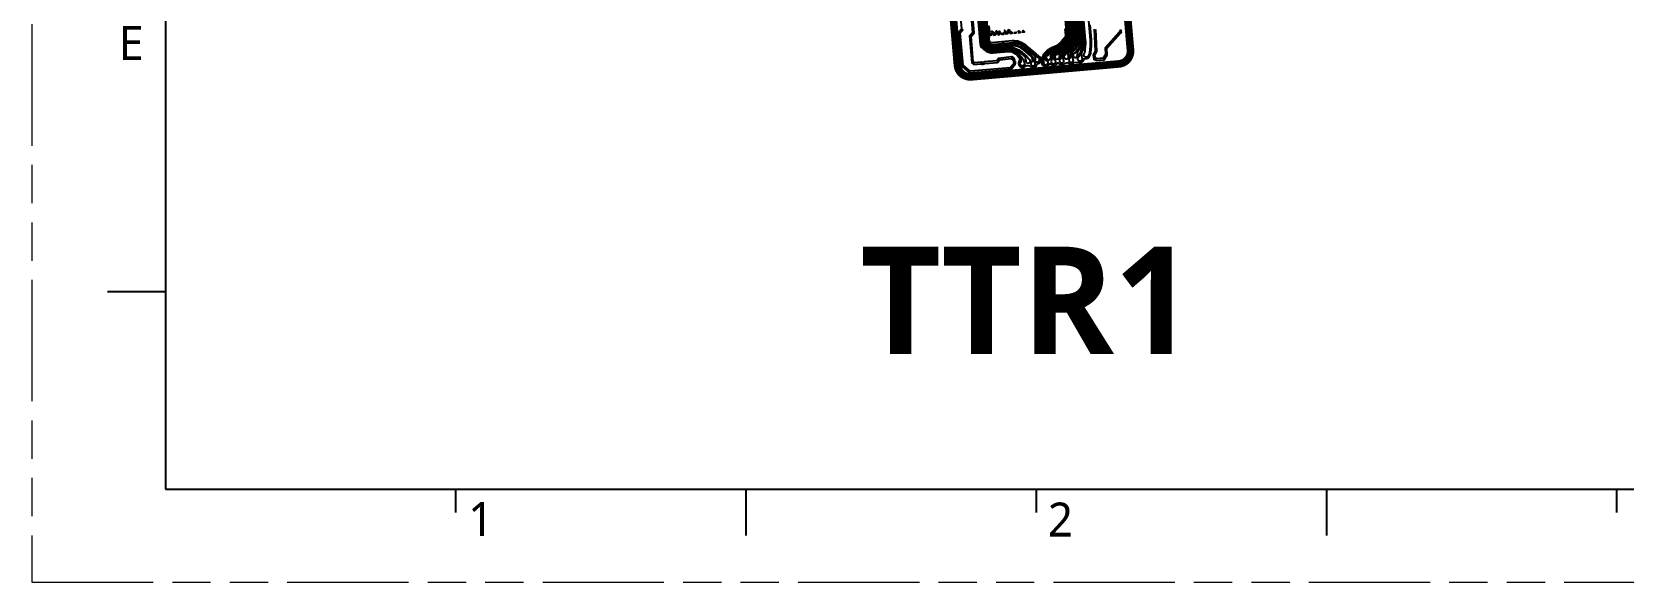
# Model space of a CAD drawing. Extents: x 592 to 965, y 89 to 353.
# Drawn here: x 592 to 716.6, y 89 to 132 of the extents above; entities that cross this region are included whole.
import ezdxf

# ---------------------------------------------------------------- set-up
doc = ezdxf.new("R2010")
doc.units = 0
doc.linetypes.add('PHANTOM', pattern=[29.5, 9.5, -1.5, 3, -1.5, 3, -1.5, 9.5])
doc.layers.get('0').update_dxf_attribs({"color": 9})
doc.layers.add('0PAPERF', color=2, linetype='PHANTOM', lineweight=5, plot=False)
for name, color, linetype in [('bak_bak_ttr1-bcq8120', 8, 'Continuous'), ('bak_outline', 7, 'Continuous'), ('biaozhu1', 4, 'Continuous'), ('g_area', 1, 'Continuous'), ('quyukuang', 5, 'Continuous'), ('鵬鼎', 5, 'Continuous')]:
    doc.layers.add(name, color=color, linetype=linetype)
doc.layers.add('DIM', color=3, linetype='Continuous', lineweight=5)
doc.styles.get("Standard").update_dxf_attribs({"font": 'txt.shx'})

msp = doc.modelspace()

# ---------------------------------------------------------------- linework, layer by layer
for p, q in [((602.47, 338.98), (602.47, 96.23)), ((602.47, 117.55), (602.47, 111.9)), ((602.47, 111.69), (597.93, 111.69)), ((602.47, 111.9), (602.47, 106.25)), ((602.47, 107.54), (602.47, 101.89)), ((602.47, 101.89), (602.47, 96.23)), ((602.47, 96.23), (953.4, 96.23)), ((625.2, 96.23), (625.2, 94.42)), ((647.93, 96.23), (647.93, 92.6)), ((670.66, 96.23), (670.66, 94.42)), ((693.39, 96.23), (693.39, 92.6)), ((716.11, 96.23), (716.11, 94.42))]:
    msp.add_line(p, q)
at = {"layer": '0PAPERF'}
for p, q in [((592.02, 352.62), (592.02, 88.96)), ((592.02, 88.96), (964.86, 88.96))]:
    msp.add_line(p, q, dxfattribs=at)
at = {"layer": 'bak_bak_ttr1-bcq8120'}
for p, q in [((667.83, 132.1), (667.77, 132.03)), ((667.77, 132.03), (667.87, 131.95)), ((665.45, 128.82), (665.45, 128.82))]:
    msp.add_line(p, q, dxfattribs=at)
for points in [[(672.95, 130.25), (673.05, 130.35), (673.66, 131.08, 0.198766), (673.85, 131.66), (673.28, 138.2, 0.197561), (673.14, 138.46), (673.03, 138.56, -0.198985), (672.92, 138.76), (672.11, 148.04, -0.035371), (672.09, 149.08), (672.1, 149.18, -0.099164), (672.8, 151.55, 0.10071), (675.72, 161.41), (676.2, 166.89, 0.151029), (672.98, 181.79, -0.014202), (672.81, 182.11, -0.026806), (672.81, 182.11, -0.016277), (672.4, 183.19, -0.021433), (672.4, 183.2, -0.018314), (672.4, 183.2), (672.37, 183.29, -0.003328), (672.35, 183.37, -0.071669), (672.08, 185.31, -0.010882), (672.08, 185.31)], [(673.66, 130.36, 0.134951), (673.77, 130.45, -0.010365), (673.78, 130.47), (673.93, 130.65, 0.117095), (674.09, 130.99, 0.092369), (674.16, 131.67), (673.57, 138.42, 0.202571), (673.48, 138.58), (673.36, 138.67, -0.199679), (673.24, 138.91), (672.41, 148.35, -0.043095), (672.42, 149.11, -0.099118), (673.09, 151.39, 0.100705), (676.05, 161.39), (676.53, 166.86, 0.151028), (673.27, 181.95, -0.064524), (672.69, 183.4, -0.009781), (672.63, 183.63, -0.062544), (672.39, 185.06, -0.010738), (672.39, 185.34, -0.008233), (672.39, 185.35)], [(663.43, 149.23, 0.028859), (663.48, 147.53), (663.48, 147.53), (663.48, 147.51, -0.098877), (663.49, 147.51), (663.59, 146.22), (663.59, 146.22, -0.093049), (663.59, 146.21), (663.63, 145.78), (663.63, 145.78), (664.81, 132.27, -0.203714), (664.81, 132.26), (664.58, 132), (664.82, 129.36), (664.86, 129.32, -0.060914), (664.87, 129.32), (664.87, 129.31), (665.45, 128.82)], [(664.73, 148.75), (666.28, 131.05, 0.212059), (666.45, 130.75), (666.6, 130.62, 0.198907), (667.31, 130.4), (668.47, 130.5, -0.203196), (669.05, 130.31, -0.069722), (669.06, 130.31, -0.043755), (669.06, 130.3), (669.19, 130.2), (669.33, 130.02, -0.127447), (669.34, 130.02), (669.36, 129.91, -0.08651), (669.36, 129.91), (669.35, 129.84, -0.254942), (669.31, 129.68, 0.188004), (669.3, 129.46, -0.196636), (669.37, 129.34, 0.176217), (669.55, 129.25)], [(669.73, 129.65, -2.324309), (669.48, 129.69), (669.51, 129.96, 0.053311), (669.46, 130.03), (669.26, 130.27), (669.11, 130.4, 0.198058), (668.46, 130.6), (667.3, 130.5, -0.198901), (666.66, 130.7), (666.5, 130.84, -0.198924), (666.38, 131.06), (664.83, 148.79)], [(664.91, 148.73), (666.46, 131.07, 0.198924), (666.55, 130.9), (666.71, 130.76, 0.198895), (667.29, 130.58), (668.46, 130.68, -0.199634), (669.16, 130.45), (669.32, 130.32), (669.52, 130.08, -0.093518), (669.61, 129.91), (669.73, 129.65)], [(669.85, 129.81), (669.83, 130.08), (669.35, 130.48, 0.19889), (668.45, 130.76), (667.25, 130.66, -0.200363), (666.8, 130.8), (666.65, 130.93, -0.198806), (666.53, 131.16), (664.99, 148.78, -0.019304), (664.99, 148.79, -0.013129), (664.99, 148.93)], [(665.07, 148.66), (666.6, 131.17, 0.198848), (666.7, 130.99), (666.85, 130.86, 0.197866), (667.24, 130.74), (668.45, 130.84, -0.1989), (669.4, 130.54), (669.94, 130.09), (670.1, 129.92)], [(670.32, 129.68, 0.293484), (670.39, 129.86, 0.17502), (670.19, 130.19), (669.68, 130.62, 0.198643), (668.68, 130.94), (667.24, 130.81, -0.138826), (666.96, 130.88, -0.037956), (666.89, 130.92, -0.020684), (666.89, 130.92), (666.75, 131.04, -0.198537), (666.68, 131.19), (665.15, 148.68, -0.026648), (665.14, 148.93)], [(665.23, 148.69), (666.76, 131.19, 0.199826), (666.81, 131.1), (666.94, 130.98, 0.040185), (667, 130.94, 0.137091), (667.24, 130.89), (668.67, 131.01, -0.199233), (669.73, 130.68), (670.24, 130.25, -0.204546), (670.47, 129.79, 0.205814), (670.53, 129.67)], [(670.6, 129.93), (670.61, 130.07), (670.58, 130.13, 0.043847), (670.53, 130.18), (669.74, 130.85, 0.198775), (668.86, 131.12), (667.18, 130.98, -0.20211), (666.99, 131.04), (666.91, 131.11, -0.198938), (666.84, 131.24), (665.32, 148.69, -0.034151), (665.31, 148.86)], [(665.39, 148.69), (666.92, 131.25, 0.199042), (666.96, 131.16), (667.04, 131.1, 0.19587), (667.18, 131.05), (668.85, 131.2, -0.198788), (669.79, 130.91), (670.58, 130.24, -0.045934), (670.64, 130.18, -0.075032), (670.65, 130.17), (670.68, 130.11), (670.76, 130.07, -0.119178), (670.76, 130.07), (670.8, 130.02)], [(671.57, 130.2, 0.182927), (671.67, 130.28, -0.086977), (671.8, 130.43, -0.043695), (671.8, 130.44, -0.027153), (671.81, 130.44, -0.066628), (672.11, 130.6), (672.28, 130.66, 0.112576), (672.37, 130.71), (672.78, 131.05, 0.043546), (672.83, 131.1), (673.13, 131.45, 0.196275), (673.22, 131.76), (672.69, 137.95, 0.199474), (672.59, 138.12), (672.43, 138.26, -0.199632), (672.3, 138.52), (671.4, 148.75, -0.039841), (671.4, 148.83)], [(671.87, 129.8), (671.91, 129.9, 0.060093), (671.91, 129.94), (671.93, 130.12, -0.197458), (672.05, 130.35), (672.08, 130.37, -0.098457), (672.24, 130.46), (672.36, 130.5, 0.098252), (672.41, 130.53), (672.86, 130.91, 0.042984), (672.91, 130.96), (673.29, 131.41, 0.198544), (673.38, 131.7), (672.84, 137.99, 0.199221), (672.72, 138.22), (672.54, 138.37, -0.196866), (672.45, 138.54), (671.56, 148.66, -0.028842), (671.56, 148.75)], [(672.28, 130.25), (672.43, 130.3), (672.89, 130.69), (673.42, 131.32, 0.200055), (673.54, 131.7), (672.98, 138.1, 0.198719), (672.88, 138.28), (672.77, 138.38, -0.200141), (672.59, 138.71), (671.74, 148.53, -0.055657), (671.76, 149.23)], [(672.56, 129.93, 0.233162), (672.64, 130.06, -0.197394), (672.85, 130.46), (673.14, 130.7), (673.55, 131.19, 0.199205), (673.69, 131.65), (673.12, 138.19, 0.203781), (673.04, 138.34), (672.88, 138.48, -0.198924), (672.78, 138.68), (671.91, 148.62)], [(676.85, 141.9), (677.84, 130.58, -0.423028), (677.08, 129.72), (665.5, 128.71, -0.38382), (664.71, 129.41), (663.11, 147.62, -0.143975)], [(664.41, 146.53), (665.68, 132, -0.203059), (665.67, 131.99), (665.44, 131.71), (665.62, 129.61), (665.78, 129.48), (665.78, 129.48), (666.33, 129.53, -0.151497), (666.34, 129.53, -0.085364), (666.35, 129.53, 0.25926), (666.64, 129.56, -0.135401), (666.65, 129.56), (667.65, 129.64), (667.79, 129.82, -0.198114), (667.79, 129.83), (668.72, 129.94, -0.132415), (668.73, 129.94, -0.088711), (668.74, 129.93), (668.82, 129.9, -0.1559), (668.82, 129.9), (668.87, 129.82, -0.190318), (668.89, 129.69, 0.036836), (668.91, 129.65, -0.111123), (668.91, 129.64), (668.92, 129.58, -0.311763), (668.91, 129.56), (668.64, 129.23, -0.200646), (668.63, 129.22), (665.51, 128.95, -0.202603), (665.5, 128.95), (664.94, 129.42, -0.201685), (664.94, 129.43), (664.72, 131.95, -0.201848), (664.72, 131.96), (664.94, 132.23)], [(665.45, 128.82), (665.46, 128.82), (668.7, 129.1), (669.03, 129.5), (669.03, 129.5), (669.05, 129.55), (669.05, 129.55), (669.04, 129.68, -0.029979), (669.04, 129.69), (669.03, 129.71, -0.083368), (669.03, 129.71, -0.189232), (669, 129.84, 0.00371), (669, 129.84, -0.149441), (669, 129.85), (669, 129.85), (668.91, 130), (668.9, 130), (668.75, 130.07), (668.74, 130.07), (667.72, 129.94), (667.58, 129.77, -0.207157), (667.57, 129.77), (666.6, 129.68, -0.366772), (666.37, 129.66), (665.83, 129.61, -0.200728), (665.82, 129.62), (665.75, 129.67, -0.206354), (665.74, 129.68), (665.57, 131.67, -0.202966), (665.57, 131.67), (665.81, 131.95), (664.55, 146.38, -0.095055)], [(673.27, 129.95, 0.171453), (673.34, 130.12), (673.37, 130.42, -0.19895), (673.42, 130.51), (673.57, 130.64, 0.244556), (674, 131.68), (673.42, 138.35, 0.202802)], [(673.49, 138.36), (674.08, 131.68, -0.24441), (673.62, 130.58), (673.47, 130.45, 0.196971), (673.45, 130.41), (673.43, 130.18, 0.230594), (673.51, 129.96)], [(673.67, 138.43), (674.26, 131.68, -0.092115), (674.19, 130.97, -0.115444), (674.01, 130.59), (673.94, 130.51, 0.170217), (673.88, 130.34), (673.9, 130.25)], [(673.98, 130.05, 0.057038), (674.02, 130.1), (674.07, 130.21, 0.015738), (674.07, 130.23, -0.109248), (674.2, 130.58, 0.073755), (674.29, 130.78, 0.046649), (674.3, 130.88), (674.35, 131.41, 0.043707), (674.35, 131.5), (673.74, 138.45, 0.199156)], [(673.84, 138.46), (674.45, 131.51, -0.043701), (674.45, 131.4), (674.4, 130.86, -0.044562), (674.39, 130.76, -0.073791), (674.28, 130.52, 0.089827), (674.18, 130.27), (674.24, 130.02, -0.201407), (674.24, 130.01, -2.193443), (673.98, 130.05)], [(674.69, 130.1, -1), (674.46, 130.38, 0.193378), (674.49, 130.44), (674.54, 130.97, 0.044173), (674.54, 131.39), (673.9, 138.73)], [(674.25, 138.84), (674.89, 131.41, -0.043151), (674.89, 130.94), (674.85, 130.41, -0.19892), (674.69, 130.1)], [(671.25, 129.72, 0.173185), (671.27, 129.83, -0.069401), (671.26, 129.97), (671.27, 130.07, -0.197684), (671.41, 130.32), (671.6, 130.49, -0.098219), (672.11, 130.77), (672.22, 130.8, 0.09802), (672.29, 130.84), (672.69, 131.18), (673.01, 131.56, 0.199987), (673.07, 131.75), (672.54, 137.9, 0.201172)], [(672.61, 137.91), (673.15, 131.75, -0.197692), (673.07, 131.51), (672.75, 131.12), (672.34, 130.78, -0.098492), (672.24, 130.73), (672.13, 130.69, 0.098521), (671.65, 130.43), (671.46, 130.27, 0.199898), (671.35, 130.06), (671.34, 130, -0.095948), (671.34, 129.99, 0.373517), (671.47, 129.8, -0.849706), (671.41, 129.45)], [(672.76, 137.95), (673.3, 131.76, -0.1954), (673.19, 131.41), (672.89, 131.05, -0.042998), (672.83, 130.99), (672.42, 130.65, -0.110473), (672.3, 130.59), (672.13, 130.53, 0.066017), (671.85, 130.38, -0.027557), (671.85, 130.38, -0.011851), (671.85, 130.37, 0.039123), (671.79, 130.32), (671.79, 130.26), (671.79, 130.26), (671.79, 130.1)], [(672.91, 138), (673.46, 131.71, -0.198685), (673.35, 131.36), (672.97, 130.91, -0.043334), (672.91, 130.85), (672.46, 130.47, -0.099024), (672.38, 130.42), (672.27, 130.39, 0.098948), (672.12, 130.31), (672.1, 130.29, 0.200171), (672.01, 130.11), (672, 130.05, 0.134478), (672.02, 129.96), (672.02, 129.94, 0.161992), (672.1, 129.86)], [(673.06, 138.1), (673.61, 131.71, -0.197471), (673.48, 131.27), (672.94, 130.63), (672.54, 130.3, 0.291153), (672.48, 130.12)], [(673.2, 138.19), (673.77, 131.66, -0.198293), (673.61, 131.14), (673.19, 130.64), (672.9, 130.4, 0.197356), (672.72, 130.05, 0.070532), (672.72, 130.01), (672.77, 129.92, 0.014051), (672.78, 129.91)], [(673.35, 138.21), (673.92, 131.67, -0.198631), (673.72, 131.03), (673.19, 130.4, 0.244793), (673.16, 130.24), (673.18, 130.18)], [(669.55, 129.25), (669.55, 129.25, 0.299565), (669.85, 129.4, -0.298278), (669.87, 129.41), (670.15, 129.38, -0.209407), (670.16, 129.38), (670.2, 129.32, 0.605676), (670.72, 129.48), (670.73, 129.51, -0.259529), (670.74, 129.52), (670.83, 129.55, 0.669915), (670.91, 130.11), (670.6, 130.36), (669.85, 130.98, 0.198809), (668.79, 131.32), (667.13, 131.17, -0.176366), (667.08, 131.2), (667.04, 131.23, -0.081997), (667.04, 131.23), (667.02, 131.27, -0.120445), (667.02, 131.27), (666.99, 131.56, -0.078845), (666.99, 131.57), (667.02, 131.67), (667.04, 131.72, -0.187665), (667.06, 131.74, -0.145377), (667.05, 131.76), (666.99, 132.5, -0.110886)], [(667.87, 131.95, -0.169948), (667.83, 132.06, -0.052646), (667.83, 132.1)], [(672.92, 132.27), (672.97, 131.74, -0.197086), (672.94, 131.62), (672.62, 131.25), (672.26, 130.95, -0.101776), (672.25, 130.94), (672.19, 130.92), (672.19, 130.92), (672.16, 130.89, -0.127808), (672.15, 130.89), (672.08, 130.86, 0.101099), (671.53, 130.56), (671.34, 130.4, 0.173359), (671.18, 130.12, -0.132475), (671.17, 130.11), (671.17, 130.11), (671.15, 129.79, -0.167224), (671.14, 129.78, 1.091123), (671.7, 129.53, -0.254256), (671.71, 129.53), (671.75, 129.55, -0.418479), (671.77, 129.54, -0.036207), (671.77, 129.53, 0.57378), (672.3, 129.57, -0.532846), (672.42, 129.58, 0.474877), (672.9, 129.59, -0.208697), (672.91, 129.59), (673.17, 129.62, -0.23387), (673.18, 129.61, 0.455196), (673.64, 129.64, -0.220472), (673.65, 129.64), (673.93, 129.66, -0.21512), (673.94, 129.65, -0.085833), (673.95, 129.65, 0.564576), (674.4, 129.91, -0.379309), (674.41, 129.93), (674.5, 129.94, -0.161291), (674.52, 129.94, -0.047859), (674.52, 129.94, 0.386721), (674.87, 130.16, 0.117065), (674.95, 130.4), (675, 130.93, 0.043576), (675, 131.43), (674.9, 132.57, -0.262439)], [(675.2, 132.25), (675.28, 130.55, -0.118032), (675.28, 130.54), (675.13, 130.2), (675.13, 130.19), (675.19, 129.88, -0.122069), (675.2, 129.88), (675.33, 129.83, -0.214453), (675.33, 129.83), (675.36, 129.8), (675.99, 129.85), (676.23, 130.23), (676.23, 130.24), (676.2, 130.73, -0.201646), (676.21, 130.73), (677.28, 131.92, -0.310836), (677.41, 132.07)], [(677.34, 132.18, 0.230781), (677.16, 131.98, -0.119287), (677.15, 131.98), (676.07, 130.78), (676.07, 130.78), (676.1, 130.27, -0.158761), (676.1, 130.27), (675.92, 129.98, -0.235792), (675.91, 129.97), (675.43, 129.93, -0.081848), (675.43, 129.93, -0.09181), (675.42, 129.94), (675.3, 129.97, -0.27032), (675.3, 129.98), (675.26, 130.17, -0.23441), (675.26, 130.19), (675.41, 130.52), (675.41, 130.52), (675.33, 132.22, -0.128336)]]:
    msp.add_lwpolyline(points, format="xyb", dxfattribs=at)
for points in [[(667.46, 132), (667.57, 131.9), (667.67, 132.02), (667.55, 132.11)], [(668.41, 132.08), (668.53, 131.99), (668.62, 132.1), (668.51, 132.2)], [(669.22, 131.99), (669.25, 131.97), (669.41, 131.99), (669.43, 132.01), (669.32, 132.11)], [(669.54, 132.02), (669.56, 132), (669.74, 132.02), (669.75, 132.04), (669.64, 132.14)], [(667.12, 131.89), (667.13, 131.79), (667.16, 131.77), (667.2, 131.82)], [(667.14, 131.97), (667.25, 131.87), (667.35, 131.99), (667.23, 132.09)], [(667.31, 131.83), (667.36, 131.78), (667.48, 131.79), (667.52, 131.84), (667.41, 131.94)], [(667.63, 131.85), (667.68, 131.81), (667.8, 131.83), (667.84, 131.87), (667.73, 131.97)], [(668.27, 131.91), (668.31, 131.88), (668.45, 131.89), (668.48, 131.93), (668.36, 132.02)], [(668.59, 131.94), (668.62, 131.91), (668.77, 131.92), (668.8, 131.96), (668.68, 132.05)]]:
    msp.add_lwpolyline(points, close=True, dxfattribs=at)
for points in [[(668.17, 132.14, -0.118925), (668.18, 132.06, -0.100875), (668.17, 131.99), (668.21, 131.96), (668.3, 132.07), (668.19, 132.17)], [(667.95, 131.88), (667.99, 131.85), (668.12, 131.86), (668.16, 131.9), (668.13, 131.93, -0.185978), (668.01, 131.88, -0.074885), (667.95, 131.89)], [(668.91, 131.96), (668.93, 131.94), (669.09, 131.96), (669.11, 131.98), (669.1, 132, -0.194163), (668.97, 131.95, -0.093471)]]:
    msp.add_lwpolyline(points, format="xyb", close=True, dxfattribs=at)
for centre, start, end in [((670.02, 129.76), 164.778, 63.8938), ((670.42, 129.54), 125.1086, 49.2743), ((670.75, 129.85), 152.3653, 74.9904), ((671.41, 129.63), 150.6343, 269.9998), ((671.63, 130.03), 108.5951, 21.4334), ((672.02, 129.71), 146.2382, 62.7195), ((672.31, 130.07), 99.1717, 14.1649), ((672.66, 129.78), 121.8458, 47.5086), ((673.02, 130.09), 112.5886, 30.1425), ((673.4, 129.83), 136.4479, 48.8403), ((673.73, 130.2), 113.3138, 16.9152)]:
    msp.add_arc(centre, 0.178, start, end, dxfattribs=at)
at = {"layer": 'bak_outline', "const_width": 0.6}
msp.add_lwpolyline([(664.16, 133.31), (664.5, 129.42, 0.414287), (665.58, 128.51), (677.14, 129.52, 0.414204), (678.05, 130.6), (677.71, 134.5)], format="xyb", dxfattribs=at)
at = {"layer": 'biaozhu1'}
msp.add_line((667.94, 130.79), (667.93, 130.76), dxfattribs=at)
for points in [[(667.96, 130.93, -0.57435), (667.99, 130.96, -0.205157), (668, 130.96), (668, 130.95)], [(668.01, 130.92, -0.778302), (667.97, 130.9, -0.131858), (667.97, 130.9), (667.96, 130.91, -0.06122), (667.96, 130.91), (667.96, 130.93)], [(668, 130.95, -1.487468), (667.99, 130.95, 0.774578), (667.97, 130.93)], [(668.02, 131.11, -0.5765), (668.05, 131.14, -0.205701), (668.06, 131.14), (668.06, 131.13)], [(668.07, 131.09, -0.779378), (668.03, 131.07, -0.13019), (668.02, 131.07), (668.02, 131.09, -0.066222), (668.02, 131.09), (668.02, 131.11)], [(668.06, 131.13, -1.48668), (668.05, 131.13, 0.775089), (668.03, 131.11)], [(668.03, 130.94, -0.574212), (668.06, 130.97, -0.205157), (668.07, 130.97), (668.07, 130.96)], [(668.08, 130.92, -0.63699), (668.04, 130.9), (668.04, 130.9, -0.131858), (668.03, 130.9), (668.03, 130.92, -0.06122), (668.03, 130.92), (668.03, 130.94)], [(668.07, 130.96, -1.487468), (668.06, 130.96, 0.775127), (668.04, 130.94)], [(668.12, 131.14), (668.09, 131.14, -1), (668.09, 131.15)], [(668.09, 131.15), (668.13, 131.15, -0.53576), (668.13, 131.14), (668.11, 131.07, -1), (668.1, 131.07), (668.12, 131.14)], [(673.2, 131.06, -0.461376), (673.24, 131.08, -0.323578), (673.25, 131.07, -1.431791), (673.24, 131.02)], [(673.24, 131.02, -0.274826), (673.23, 131.04, -0.309295), (673.22, 131.04), (673.22, 131.04, -0.105334), (673.21, 131.05), (673.21, 131.05, -0.106369), (673.21, 131.05), (673.2, 131.06, -0.206003), (673.2, 131.06)], [(667.85, 130.77, -0.577177), (667.88, 130.8, -0.205701), (667.89, 130.8), (667.89, 130.79)], [(667.9, 130.75, -0.780164), (667.86, 130.73, -0.129064), (667.86, 130.73), (667.85, 130.75), (667.85, 130.77)], [(667.89, 130.79, -1.48668), (667.88, 130.79, 0.775152), (667.86, 130.77)], [(667.88, 130.61, -0.577177), (667.91, 130.64, -0.205701), (667.92, 130.64), (667.92, 130.63)], [(667.93, 130.59, -0.780164), (667.88, 130.57, -0.129064), (667.88, 130.57), (667.88, 130.59), (667.88, 130.61)], [(667.92, 130.63, -1.48668), (667.91, 130.63, 0.775152), (667.89, 130.61)], [(667.95, 130.61), (667.95, 130.64, -0.393354), (667.95, 130.65), (667.98, 130.65, -1), (667.98, 130.64), (667.96, 130.64), (667.96, 130.62, -0.524017), (668, 130.6)], [(667.98, 130.59, 0.820374), (667.96, 130.61, -0.737838), (667.95, 130.61)], [(667.95, 130.58, -1), (667.96, 130.59, 0.637728), (667.98, 130.59)], [(670.19, 130.5, -0.639382), (670.14, 130.51), (670.14, 130.51)], [(670.21, 130.53, -1.487333), (670.2, 130.54, 0.775639), (670.17, 130.54)], [(670.24, 130.52, -0.462878), (670.26, 130.48, -0.324102), (670.24, 130.47, -1.045622), (670.19, 130.46)], [(673.39, 130.65, -1.486919), (673.4, 130.66, 0.775408), (673.4, 130.68, -0.850473), (673.35, 130.68, -0.111603), (673.35, 130.68, -0.639386), (673.38, 130.71)], [(673.4, 130.76, -0.703061), (673.41, 130.76), (673.46, 130.72, -1), (673.45, 130.71), (673.41, 130.75)], [(673.41, 130.74, -1.523135), (673.4, 130.75), (673.4, 130.76)], [(673.41, 130.75, -0.068948), (673.41, 130.75), (673.41, 130.74)]]:
    msp.add_lwpolyline(points, format="xyb", dxfattribs=at)
for points in [[(673.16, 131.01, -0.46184), (673.19, 131.03, -0.324853), (673.2, 131.01, -3.224706), (673.18, 130.99, -0.166276), (673.18, 130.99), (673.17, 130.99, -0.106801), (673.17, 130.99), (673.16, 131, -0.105397), (673.16, 131), (673.16, 131, -0.208086)], [(667.92, 130.76), (667.94, 130.81, -0.764933), (667.95, 130.8), (667.96, 130.76), (667.97, 130.76, -1), (667.97, 130.75), (667.96, 130.75), (667.96, 130.73, -1), (667.95, 130.73), (667.95, 130.75), (667.92, 130.75, -0.592841)]]:
    msp.add_lwpolyline(points, format="xyb", close=True, dxfattribs=at)
msp.add_lwpolyline([(667.93, 130.76), (667.95, 130.76), (667.94, 130.79)], dxfattribs=at)
for centre, radius in [((667.98, 130.91), 0.0151), ((668.04, 131.09), 0.0151), ((668.05, 130.92), 0.0151), ((673.18, 131.01), 0.0118), ((673.21, 130.99), 0.0158), ((673.23, 131.06), 0.0118), ((673.25, 131.04), 0.0158), ((667.87, 130.75), 0.0151), ((667.9, 130.59), 0.0151), ((670.17, 130.51), 0.0149), ((670.22, 130.47), 0.0158), ((670.24, 130.5), 0.0118), ((673.37, 130.69), 0.0149)]:
    msp.add_circle(centre, radius, dxfattribs=at)
for centre, radius, start, end in [((667.98, 130.92), 0.0233, 5.091, 128.3909), ((668.04, 131.09), 0.0233, 5.0432, 128.3856), ((668.05, 130.92), 0.0233, 5.1384, 128.3499), ((667.87, 130.75), 0.0233, 5.1021, 128.3487), ((667.9, 130.59), 0.0233, 5.1021, 128.3487), ((667.97, 130.6), 0.0263, 211.5722, 15.7152), ((670.2, 130.5), 0.0601, 91.0747, 162.0431), ((670.17, 130.52), 0.0233, 320.4534, 83.3026), ((670.22, 130.47), 0.0278, 87.1547, 181.9843), ((670.19, 130.54), 0.0197, 339.0392, 64.4324), ((670.24, 130.5), 0.0194, 91.7547, 195.3793), ((673.35, 130.66), 0.0593, 358.3848, 69.1538), ((673.4, 130.67), 0.0196, 248.8858, 329.2494)]:
    msp.add_arc(centre, radius, start, end, dxfattribs=at)
at = {"layer": 'quyukuang', "const_width": 0.001}
msp.add_lwpolyline([(661.74, 126.71), (661.74, 149.97), (680.45, 149.97), (680.45, 126.71)], close=True, dxfattribs=at)

# ---------------------------------------------------------------- texts
at = {"layer": 'DIM', "char_height": 2.6677, "width": 1.6242, "attachment_point": 1}
for s, insert in [('{\\fMicrosoft JhengHei|b0|i0|c136|p0;\\C0;1}', (626.18, 95.23)), ('{\\fMicrosoft JhengHei|b0|i0|c136|p0;\\C0;2}', (671.57, 95.19))]:
    msp.add_mtext(s, dxfattribs=dict(at, insert=insert))
at = {"layer": 'g_area', "linetype": 'Continuous', "insert": (656.89, 115.22), "char_height": 8.391, "attachment_point": 1}
msp.add_mtext('{\\fMicrosoft JhengHei|b1|i0|c136|p18;TTR1}', dxfattribs=at)
at = {"layer": '鵬鼎', "insert": (598.83, 132.5), "char_height": 2.6677, "width": 5.032, "attachment_point": 1}
msp.add_mtext('{\\fMicrosoft JhengHei|b0|i0|c136|p0;\\C0;E}', dxfattribs=at)

doc.saveas('drawing.dxf')
